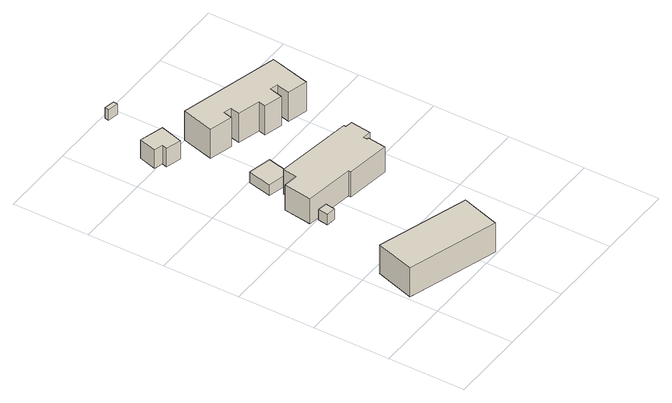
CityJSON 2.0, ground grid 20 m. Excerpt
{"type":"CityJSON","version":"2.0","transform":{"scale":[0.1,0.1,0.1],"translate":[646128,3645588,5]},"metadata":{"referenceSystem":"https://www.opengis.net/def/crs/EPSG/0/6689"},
"CityObjects":{
"building1":{"type":"Building","attributes":{"対照番号":"32845","class":"3001","usage":"412","yearOfConstruction":2013,"measuredHeight":9.2,"storeysAboveGround":2,"storeysBelowGround":0,"RiverFloodingRiskAttribute.description":"1","RiverFloodingRiskAttribute.rank":"1","RiverFloodingRiskAttribute.depth":0.03,"RiverFloodingRiskAttribute.adminType":"1","RiverFloodingRiskAttribute.scale":"1","RiverFloodingRiskAttribute.duration":25.7,"HighTideRiskAttribute.description":"1","HighTideRiskAttribute.rankOrg":"4","HighTideRiskAttribute.depth":2.05,"BuildingDetailAttribute.totalFloorArea":433,"BuildingDetailAttribute.buildingFootprintArea":219,"BuildingDetailAttribute.buildingStructureType":"601","BuildingDetailAttribute.buildingStructureOrgType":"601","BuildingDetailAttribute.urbanPlanType":"21","BuildingDetailAttribute.majorUsage":"412","BuildingDetailAttribute.orgUsage2":"4121","BuildingDetailAttribute.surveyYear":2022,"BuildingIDAttribute.prefecture":"43","BuildingIDAttribute.city":"43206"},"geometry":[{"type":"Solid","lod":"1","boundaries":[[[[0,1,2,3]],[[2,4,5,3]],[[1,6,4,2]],[[0,7,6,1]],[[3,5,7,0]],[[4,6,7,5]]]]}]},
"building2":{"type":"Building","attributes":{"対照番号":"32842","class":"3001","usage":"413","yearOfConstruction":1992,"measuredHeight":-9999,"storeysAboveGround":1,"storeysBelowGround":0,"RiverFloodingRiskAttribute.description":"1","RiverFloodingRiskAttribute.rank":"2","RiverFloodingRiskAttribute.depth":2.16,"RiverFloodingRiskAttribute.adminType":"1","RiverFloodingRiskAttribute.scale":"2","RiverFloodingRiskAttribute.duration":22,"HighTideRiskAttribute.description":"1","HighTideRiskAttribute.rankOrg":"3","HighTideRiskAttribute.depth":0.64,"BuildingDetailAttribute.totalFloorArea":6,"BuildingDetailAttribute.buildingFootprintArea":6,"BuildingDetailAttribute.buildingStructureType":"601","BuildingDetailAttribute.buildingStructureOrgType":"601","BuildingDetailAttribute.urbanPlanType":"21","BuildingDetailAttribute.majorUsage":"413","BuildingDetailAttribute.orgUsage2":"4131","BuildingDetailAttribute.surveyYear":2022,"BuildingIDAttribute.prefecture":"43","BuildingIDAttribute.city":"43206"},"geometry":[{"type":"Solid","lod":"1","boundaries":[[[[8,9,10,11]],[[10,12,13,11]],[[9,14,12,10]],[[8,15,14,9]],[[11,13,15,8]],[[12,14,15,13]]]]}]},
"building3":{"type":"Building","attributes":{"対照番号":"32852","class":"3001","usage":"413","yearOfConstruction":1992,"measuredHeight":3.4,"storeysAboveGround":1,"storeysBelowGround":0,"RiverFloodingRiskAttribute.description":"1","RiverFloodingRiskAttribute.rank":"1","RiverFloodingRiskAttribute.depth":0.13,"RiverFloodingRiskAttribute.adminType":"1","RiverFloodingRiskAttribute.scale":"1","RiverFloodingRiskAttribute.duration":11.9,"HighTideRiskAttribute.description":"1","HighTideRiskAttribute.rankOrg":"3","HighTideRiskAttribute.depth":0.62,"BuildingDetailAttribute.totalFloorArea":36,"BuildingDetailAttribute.buildingFootprintArea":36,"BuildingDetailAttribute.buildingStructureType":"604","BuildingDetailAttribute.buildingStructureOrgType":"604","BuildingDetailAttribute.urbanPlanType":"21","BuildingDetailAttribute.majorUsage":"413","BuildingDetailAttribute.orgUsage2":"4131","BuildingDetailAttribute.surveyYear":2022,"BuildingIDAttribute.prefecture":"43","BuildingIDAttribute.city":"43206"},"geometry":[{"type":"Solid","lod":"1","boundaries":[[[[16,17,18,19]],[[18,20,21,19]],[[17,22,20,18]],[[16,23,22,17]],[[19,21,23,16]],[[20,22,23,21]]]]}]},
"building4":{"type":"Building","attributes":{"対照番号":"33099","class":"3001","usage":"411","yearOfConstruction":1992,"measuredHeight":6.7,"storeysAboveGround":1,"storeysBelowGround":0,"RiverFloodingRiskAttribute.description":"1","RiverFloodingRiskAttribute.rank":"1","RiverFloodingRiskAttribute.depth":0.18,"RiverFloodingRiskAttribute.adminType":"1","RiverFloodingRiskAttribute.scale":"1","RiverFloodingRiskAttribute.duration":12.7,"HighTideRiskAttribute.description":"1","HighTideRiskAttribute.rankOrg":"4","HighTideRiskAttribute.depth":1.09,"BuildingDetailAttribute.totalFloorArea":26,"BuildingDetailAttribute.buildingFootprintArea":26,"BuildingDetailAttribute.buildingStructureType":"601","BuildingDetailAttribute.buildingStructureOrgType":"601","BuildingDetailAttribute.urbanPlanType":"21","BuildingDetailAttribute.majorUsage":"411","BuildingDetailAttribute.orgUsage2":"4111","BuildingDetailAttribute.surveyYear":2022,"BuildingIDAttribute.prefecture":"43","BuildingIDAttribute.city":"43206"},"geometry":[{"type":"Solid","lod":"1","boundaries":[[[[24,25,26,27,28,29]],[[28,30,31,29]],[[27,32,30,28]],[[26,33,32,27]],[[25,34,33,26]],[[24,35,34,25]],[[29,31,35,24]],[[30,32,33,34,35,31]]]]}]},
"building5":{"type":"Building","attributes":{"対照番号":"32843","class":"3001","usage":"413","yearOfConstruction":1992,"measuredHeight":9.5,"storeysAboveGround":2,"storeysBelowGround":0,"RiverFloodingRiskAttribute.description":"1","RiverFloodingRiskAttribute.rank":"2","RiverFloodingRiskAttribute.depth":0.77,"RiverFloodingRiskAttribute.adminType":"1","RiverFloodingRiskAttribute.scale":"1","RiverFloodingRiskAttribute.duration":11.9,"HighTideRiskAttribute.description":"1","HighTideRiskAttribute.rankOrg":"2","HighTideRiskAttribute.depth":0.42,"BuildingDetailAttribute.totalFloorArea":261,"BuildingDetailAttribute.buildingFootprintArea":192,"BuildingDetailAttribute.buildingStructureType":"601","BuildingDetailAttribute.buildingStructureOrgType":"601","BuildingDetailAttribute.urbanPlanType":"21","BuildingDetailAttribute.majorUsage":"413","BuildingDetailAttribute.orgUsage2":"4131","BuildingDetailAttribute.surveyYear":2022,"BuildingIDAttribute.prefecture":"43","BuildingIDAttribute.city":"43206"},"geometry":[{"type":"Solid","lod":"1","boundaries":[[[[36,37,38,39,40,41,42,43,44,45,46,47,48,49]],[[48,50,51,49]],[[47,52,50,48]],[[46,53,52,47]],[[45,54,53,46]],[[44,55,54,45]],[[43,56,55,44]],[[42,57,56,43]],[[41,58,57,42]],[[40,59,58,41]],[[39,60,59,40]],[[38,61,60,39]],[[37,62,61,38]],[[36,63,62,37]],[[49,51,63,36]],[[50,52,53,54,55,56,57,58,59,60,61,62,63,51]]]]}]},
"building6":{"type":"Building","attributes":{"対照番号":"33102","class":"3001","usage":"411","yearOfConstruction":1989,"measuredHeight":-9999,"storeysAboveGround":1,"storeysBelowGround":0,"RiverFloodingRiskAttribute.description":"1","RiverFloodingRiskAttribute.rank":"2","RiverFloodingRiskAttribute.depth":1.91,"RiverFloodingRiskAttribute.adminType":"1","RiverFloodingRiskAttribute.scale":"2","RiverFloodingRiskAttribute.duration":12.7,"HighTideRiskAttribute.description":"1","HighTideRiskAttribute.rankOrg":"4","HighTideRiskAttribute.depth":1.65,"BuildingDetailAttribute.totalFloorArea":3,"BuildingDetailAttribute.buildingFootprintArea":3,"BuildingDetailAttribute.buildingStructureType":"601","BuildingDetailAttribute.buildingStructureOrgType":"601","BuildingDetailAttribute.urbanPlanType":"21","BuildingDetailAttribute.majorUsage":"411","BuildingDetailAttribute.orgUsage2":"4111","BuildingDetailAttribute.surveyYear":2022,"BuildingIDAttribute.prefecture":"43","BuildingIDAttribute.city":"43206"},"geometry":[{"type":"Solid","lod":"1","boundaries":[[[[64,65,66,67]],[[66,68,69,67]],[[65,70,68,66]],[[64,71,70,65]],[[67,69,71,64]],[[68,70,71,69]]]]}]},
"building7":{"type":"Building","attributes":{"対照番号":"33090","class":"3001","usage":"412","yearOfConstruction":1995,"measuredHeight":9.2,"storeysAboveGround":2,"storeysBelowGround":0,"RiverFloodingRiskAttribute.description":"1","RiverFloodingRiskAttribute.rank":"1","RiverFloodingRiskAttribute.depth":0.09,"RiverFloodingRiskAttribute.adminType":"1","RiverFloodingRiskAttribute.scale":"1","RiverFloodingRiskAttribute.duration":22.4,"HighTideRiskAttribute.description":"1","HighTideRiskAttribute.rankOrg":"3","HighTideRiskAttribute.depth":0.84,"BuildingDetailAttribute.totalFloorArea":383,"BuildingDetailAttribute.buildingFootprintArea":191,"BuildingDetailAttribute.buildingStructureType":"604","BuildingDetailAttribute.buildingStructureOrgType":"604","BuildingDetailAttribute.urbanPlanType":"21","BuildingDetailAttribute.majorUsage":"412","BuildingDetailAttribute.orgUsage2":"4121","BuildingDetailAttribute.surveyYear":2022,"BuildingIDAttribute.prefecture":"43","BuildingIDAttribute.city":"43206"},"geometry":[{"type":"Solid","lod":"1","boundaries":[[[[72,73,74,75,76,77,78,79,80,81,82,83,84,85]],[[84,86,87,85]],[[83,88,86,84]],[[82,89,88,83]],[[81,90,89,82]],[[80,91,90,81]],[[79,92,91,80]],[[78,93,92,79]],[[77,94,93,78]],[[76,95,94,77]],[[75,96,95,76]],[[74,97,96,75]],[[73,98,97,74]],[[72,99,98,73]],[[85,87,99,72]],[[86,88,89,90,91,92,93,94,95,96,97,98,99,87]]]]}]}
},
"vertices":[
[246,5,7],[9,80,7],[41,181,7],[278,106,7],[41,181,90],[278,106,90],[9,80,90],[246,5,90],
[136,363,17],[111,366,17],[115,392,17],[140,388,17],[115,392,47],[140,388,47],[111,366,47],[136,363,47],
[185,515,19],[125,529,19],[139,591,19],[199,577,19],[139,591,50],[199,577,50],[125,529,50],[185,515,50],
[124,766,19],[84,777,19],[88,791,19],[65,797,19],[78,843,19],[141,825,19],[78,843,72],[141,825,72],[65,797,72],[88,791,72],[84,777,72],[124,766,72],
[350,472,17],[369,469,17],[362,415,17],[340,418,17],[339,408,17],[344,407,17],[337,359,17],[222,375,17],[222,382,17],[93,400,17],[103,474,17],[142,469,17],[148,507,17],[351,478,17],[148,507,89],[351,478,89],[142,469,89],[103,474,89],[93,400,89],[222,382,89],[222,375,89],[337,359,89],[344,407,89],[339,408,89],[340,418,89],[362,415,89],[369,469,89],[350,472,89],
[176,967,22],[148,973,22],[150,984,22],[178,979,22],[150,984,52],[178,979,52],[148,973,52],[176,967,52],
[424,625,14],[372,639,14],[381,674,14],[360,679,14],[351,644,14],[303,657,14],[308,676,14],[249,691,14],[255,716,14],[234,721,14],[228,698,14],[168,714,14],[190,798,14],[451,730,14],[190,798,98],[451,730,98],[168,714,98],[228,698,98],[234,721,98],[255,716,98],[249,691,98],[308,676,98],[303,657,98],[351,644,98],[360,679,98],[381,674,98],[372,639,98],[424,625,98]
]}
